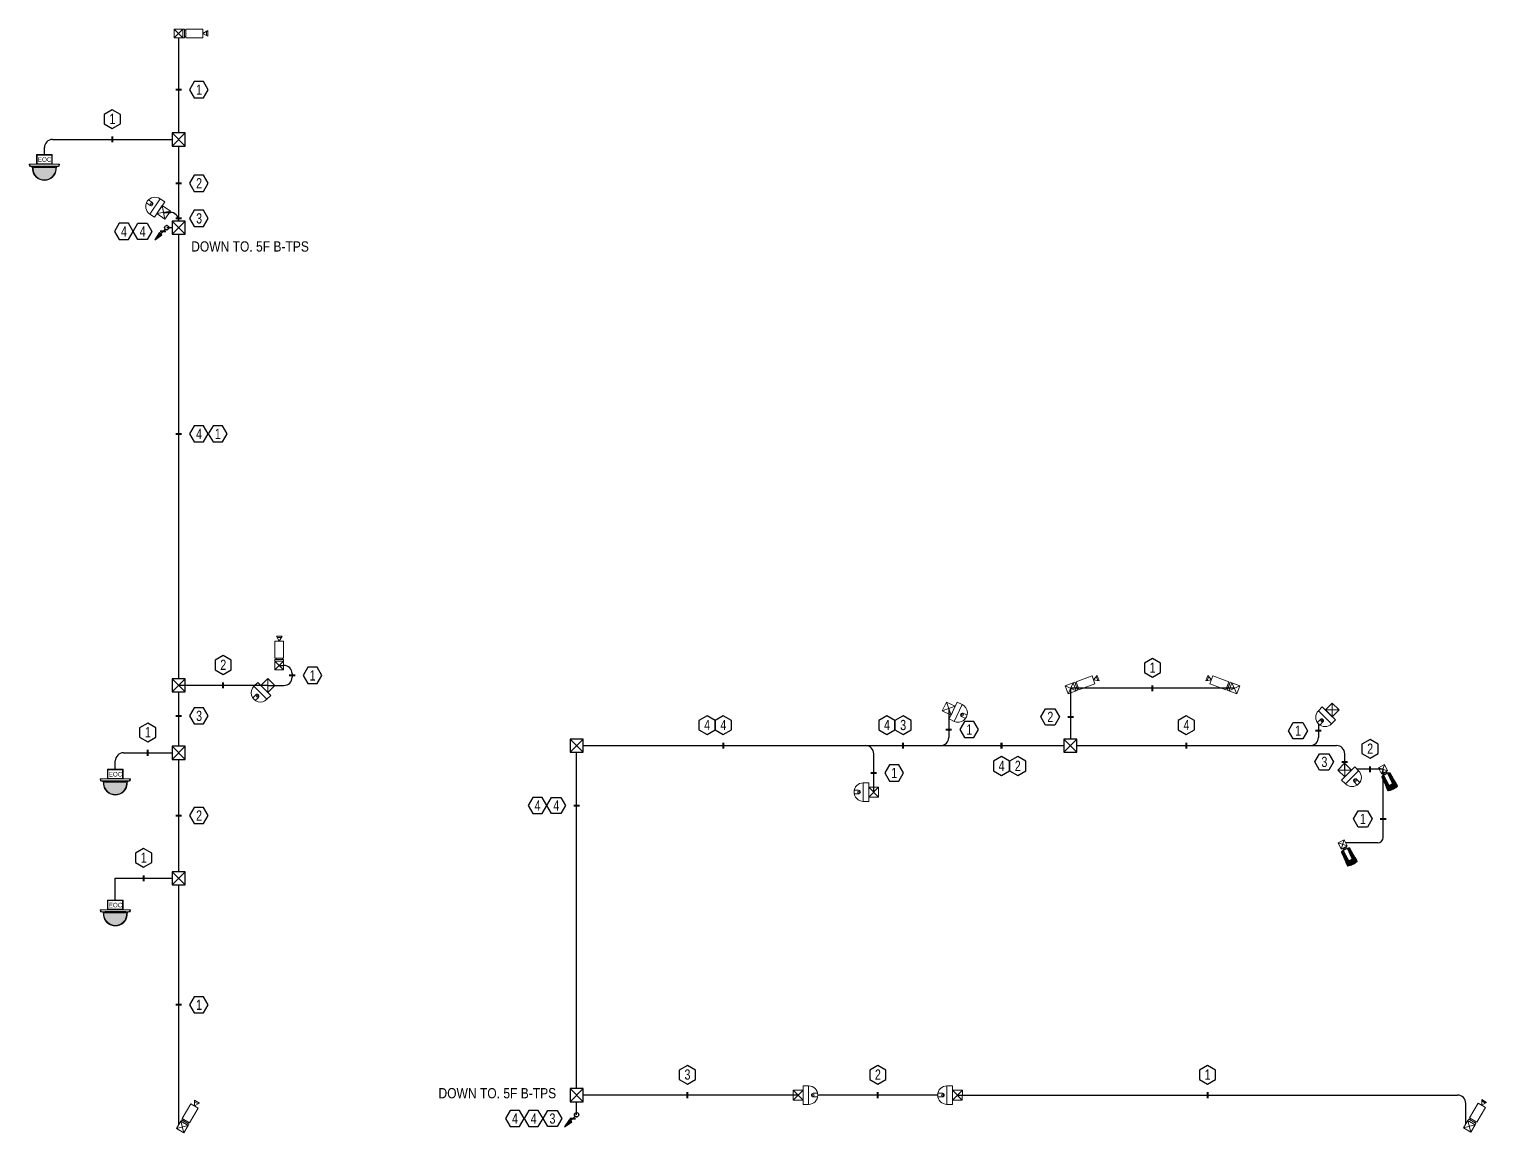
# Model space of a CAD drawing. Header units: millimetres. Extents: x 89860 to 502050, y -351975 to 882300.
# Drawn here: x 268070 to 321579, y 737710 to 778196 of the extents above; entities that cross this region are included whole.
import ezdxf
from ezdxf.enums import TextEntityAlignment as Align

# ---------------------------------------------------------------- set-up
doc = ezdxf.new("R2010")
doc.units = ezdxf.units.MM
doc.header["$LTSCALE"] = 150
doc.set_wipeout_variables(frame=1)
doc.layers.get('0').update_dxf_attribs({"lineweight": 0})
doc.layers.add('-----16 CCTV', color=3, linetype='Continuous', lineweight=0)
for name, color, linetype in [('-----17 CCTV Cable', 4, 'Continuous'), ('-----20 General Symbol', 3, 'Continuous'), ('-----29 Indicator', 1, 'Continuous'), ('-----30 Text', 2, 'Continuous')]:
    doc.layers.add(name, color=color, linetype=linetype)
doc.styles.add('ELEC', font='')
doc.styles.get('ELEC').set_extended_font_data('Dotum')

# ---------------------------------------------------------------- blocks, each defined once
blk = doc.blocks.new('Bullet Camera')
at = {"layer": '-----16 CCTV'}
blk.add_line((78, 1030), (-78, 1030), dxfattribs=at)
at = {"layer": '-----16 CCTV', "linetype": 'Continuous'}
for p, q in [((156, 156), (-156, -156)), ((156, -156), (-156, 156))]:
    blk.add_line(p, q, dxfattribs=at)
at = {"layer": '-----16 CCTV'}
for points in [[(0, 895), (104, 1075), (-104, 1075)], [(156, 895), (156, 271), (-156, 271), (-156, 895)], [(156, 156), (156, 218), (-156, 218), (-156, 156)], [(156, -156), (156, 156), (-156, 156), (-156, -156)], [(114, 218), (114, 271), (-114, 271), (-114, 218)]]:
    blk.add_lwpolyline(points, close=True, dxfattribs=at)
blk = doc.blocks.new('Dome Camera')
at = {"layer": '-----16 CCTV', "linetype": 'Continuous'}
for p, q in [((-180, 180), (180, -180)), ((180, 180), (-180, -180)), ((339, -180), (-339, -180)), ((-339, -180), (-339, -383)), ((-339, -383), (339, -383)), ((339, -383), (339, -180))]:
    blk.add_line(p, q, dxfattribs=at)
at = {"layer": '-----16 CCTV', "linetype": 'Continuous', "lineweight": 0}
for p, q in [((-339, -180), (339, -180)), ((-339, -383), (-339, -180)), ((339, -180), (339, -383)), ((-68, -553), (-68, -715)), ((68, -553), (68, -715))]:
    blk.add_line(p, q, dxfattribs=at)
at = {"layer": '-----16 CCTV', "linetype": 'Continuous'}
blk.add_lwpolyline([(180, 180), (-180, 180), (-180, -180), (180, -180)], close=True, dxfattribs=at)
blk.add_lwpolyline([(-68, -715), (-68, -553, -1), (68, -553), (68, -715)], format="xyb", dxfattribs=at)
at = {"layer": '-----16 CCTV', "linetype": 'Continuous', "lineweight": 0}
blk.add_circle((0, -553), 33.9, dxfattribs=at)
blk.add_circle((0, -553), 33.9, dxfattribs=at)
blk.add_arc((0, -383), 339, 180, 0, dxfattribs=at)
at = {"layer": '-----16 CCTV', "linetype": 'Continuous'}
blk.add_arc((0, -383), 339, 180, 0, dxfattribs=at)
blk = doc.blocks.new('ELEV Dome Camera')
at = {"layer": '-----16 CCTV'}
h = blk.add_hatch(dxfattribs=at)
h.set_pattern_fill('ANGLE', color=256)
h.set_pattern_definition([(0, (-2230.84, 69.3815), (0, 6.985), [5.08, -1.905]), (90, (-2230.84, 69.3815), (-6.985, 4e-16), [5.08, -1.905])])
h.paths.add_polyline_path([(-416, -541), (-423, -445), (380, -445), (410, -445), (410, -456), (422, -462), (416, -541, -0.933881)])
for p, q in [((-545, -428), (-558, -359)), ((558, -359), (-558, -359)), ((-545, -428), (-469, -450)), ((-525, -410), (-535, -359)), ((-525, -410), (-466, -428)), ((-469, -450), (469, -450)), ((-466, -428), (-412, -428)), ((-466, -428), (-389, -428)), ((380, -445), (-446, -445)), ((-446, -450), (-446, -445)), ((-444, -445), (-437, -543)), ((-423, -443), (-416, -541)), ((-389, -425), (389, -425)), ((-387, -471), (-389, -425)), ((-387, -471), (387, -471)), ((-380, -445), (446, -445)), ((387, -471), (389, -425)), ((454, -428), (389, -428)), ((434, -445), (397, -445)), ((410, -456), (410, -445)), ((422, -462), (410, -456)), ((466, -428), (412, -428)), ((466, -428), (412, -428)), ((412, -445), (444, -445)), ((412, -445), (444, -445)), ((422, -462), (416, -541)), ((427, -445), (427, -428)), ((444, -445), (437, -543)), ((446, -450), (446, -445)), ((446, -450), (446, -445)), ((525, -410), (466, -428)), ((545, -428), (469, -450)), ((525, -410), (535, -359)), ((545, -428), (558, -359))]:
    blk.add_line(p, q, dxfattribs=at)
at = {"layer": '-----16 CCTV', "linetype": 'Continuous'}
blk.add_line((-133, -359), (133, -359), dxfattribs=at)
at = {"layer": '-----16 CCTV'}
for points in [[(-288, 0), (288, 0), (288, -359), (-288, -359)], [(-269, -19), (269, -19), (269, -340), (-269, -340)]]:
    blk.add_lwpolyline(points, close=True, dxfattribs=at)
for radius in [438, 417]:
    blk.add_arc((0, -513), radius, 183.9163, 356.0837, dxfattribs=at)
at = {"layer": '-----16 CCTV', "style": 'ELEC'}
blk.add_text('EOC', height=167.1, dxfattribs=at).set_placement((8, -269), align=Align.CENTER)
blk = doc.blocks.new('BOX(CCTV)')
blk.add_wipeout([(-200, 200), (-200, -200), (200, -200), (200, 200)])
at = {"layer": '-----20 General Symbol'}
for p, q in [((200, 200), (-200, -200)), ((-200, 200), (200, -200))]:
    blk.add_line(p, q, dxfattribs=at)
blk.add_lwpolyline([(-200, 200), (200, 200), (200, -200), (-200, -200)], close=True, dxfattribs=at)
blk = doc.blocks.new('O01')
blk.add_hatch(color=256).paths.add_polyline_path([(-149, -218), (-218, -149), (-368, -368)])
blk.add_line((-46, -46), (-184, -184))
blk.add_lwpolyline([(-368, -368), (-149, -218), (-218, -149), (-368, -368)])
blk.add_circle((0, 0), 65)
for p in [(-65, 0), (-65, 0), (0, 65), (0, 65), (65, 0), (65, 0), (0, -65), (0, -65)]:
    blk.add_point(p)
blk = doc.blocks.new('Thermal Camera')
at = {"layer": '-----16 CCTV', "transparency": 33554687}
h = blk.add_hatch(dxfattribs=at)
h.set_pattern_fill('ANSI38', color=256, scale=4, angle=368)
h.set_pattern_definition([(53, (129637.524, 55285.349), (-10.142671, 7.6430508), []), (143, (129637.524, 55285.349), (-27.9283927, 5.1434306), [31.75, -19.05])])
h.paths.add_polyline_path([(871, -222), (881, -216), (904, -120), (908, -62), (910, -9), (910, 0), (910, 9), (908, 62), (904, 120), (881, 216), (871, 222), (715, 218), (682, 208), (266, 187), (252, 181, 0.095066), (218, 94, -0.002871), (687, 95, -0.395185), (713, 70), (713, 0), (713, -70, -0.394589), (687, -95, -0.002872), (218, -94, 0.095066), (252, -181), (266, -187), (682, -208), (715, -218)])
at = {"layer": '-----16 CCTV'}
for p, q in [((-138, 138), (-138, -138)), ((138, 138), (-138, 138)), ((-138, -138), (138, 138)), ((-138, 138), (138, -138)), ((138, 138), (138, -138)), ((216, 53), (218, 86)), ((216, 53), (232, 44)), ((232, 0), (232, 44)), ((266, 187), (252, 181)), ((682, 208), (266, 187)), ((680, 78), (687, 95)), ((682, 208), (715, 218)), ((695, 62), (713, 70)), ((709, 0), (709, 69)), ((713, 0), (713, 70)), ((715, 218), (871, 222)), ((881, 216), (871, 222)), ((881, 216), (904, 120)), ((904, 120), (908, 62)), ((908, 62), (910, 9)), ((910, 9), (910, 0)), ((-138, -138), (138, -138)), ((216, -53), (232, -44)), ((216, -53), (218, -86)), ((232, 0), (232, -44)), ((266, -187), (252, -181)), ((682, -208), (266, -187)), ((680, -78), (687, -95)), ((682, -208), (715, -218)), ((695, -62), (713, -70)), ((709, 0), (709, -69)), ((713, 0), (713, -70)), ((715, -218), (871, -222)), ((881, -216), (871, -222)), ((881, -216), (904, -120)), ((904, -120), (908, -62)), ((908, -62), (910, -9)), ((910, -9), (910, 0))]:
    blk.add_line(p, q, dxfattribs=at)
at = {"layer": '-----16 CCTV', "lineweight": 13}
for p, q in [((138, -111), (138, 111)), ((218, 94), (218, 86)), ((218, 86), (680, 78)), ((695, 62), (695, 0)), ((218, -86), (680, -78)), ((218, -94), (218, -86)), ((695, -62), (695, 0))]:
    blk.add_line(p, q, dxfattribs=at)
for points in [[(138, 111), (138, 111)], [(151, 59), (151, 59)], [(151, 59), (151, 59)], [(159, 67), (159, -66)], [(217, 75), (165, 72), (165, -72), (217, -75)], [(208, 0), (208, 17)], [(208, 0), (208, -17)], [(217, 26), (232, 27)], [(151, -58), (151, -58)], [(217, -26), (232, -27)]]:
    blk.add_lwpolyline(points, dxfattribs=at)
blk.add_lwpolyline([(151, -59), (151, 59), (151, -58)], close=True, dxfattribs=at)
blk.add_lwpolyline([(151, -51, -0.298179), (157, -57), (157, 58)], format="xyb", dxfattribs=at)
for centre, radius, start, end in [((-200, 0), 356, 9.4628, 18.10039), ((149, 59), 8.39, 286.66509, 351.98602), ((170, 60), 13.2, 112.14996, 191.03428), ((217, 17), 9.34, 92.10396, 179.99455), ((463, 48), 250, 147.67125, 169.39345), ((538, -40708), 40804, 89.79124, 90.44929), ((304, -70229), 70321, 89.68911, 90.06973), ((-169, -8), 324, 341.4623, 350.9745), ((173, -59), 15.9, 172.87498, 240.25512), ((217, -17), 9.34, 180.00545, 267.89604), ((304, 70229), 70321, 269.93027, 270.31089), ((463, -48), 250, 190.60655, 212.32875), ((538, 40708), 40804, 269.55071, 270.20876)]:
    blk.add_arc(centre, radius, start, end, dxfattribs=at)
at = {"layer": '-----16 CCTV'}
for centre, radius, start, end in [((678, 61), 17, 3.87128, 82.4335), ((685, 67), 24.1, 4.13471, 89.12052), ((687, 69), 26.3, 3.65655, 89.90932), ((678, -61), 17, 277.5665, 356.12872), ((685, -67), 24.1, 270.87948, 355.86529), ((687, -69), 26.3, 270.09068, 356.34345)]:
    blk.add_arc(centre, radius, start, end, dxfattribs=at)

msp = doc.modelspace()

# ---------------------------------------------------------------- linework, layer by layer
at = {"layer": '-----17 CCTV Cable'}
for p, q in [((273856, 778040), (273850, 778040)), ((273550, 777884), (273550, 774390)), ((268628, 773597), (268628, 773850)), ((268928, 774150), (273310, 774150)), ((273550, 773910), (273550, 771176)), ((273001, 771476), (273250, 771476)), ((273550, 771176), (273550, 754363)), ((273116, 770915), (273550, 770915)), ((277244, 754856, 0), (277416, 754856, 0)), ((277716, 754556, 0), (277716, 754423, 0)), ((273550, 754123), (273550, 751890)), ((276823, 754123), (277416, 754123)), ((312281, 754019), (306273, 754019)), ((306273, 754019), (306273, 751915, 0)), ((301804, 753274), (301804, 752215)), ((315364, 752710), (315364, 752215, 0)), ((288150, 739092), (288150, 751915)), ((288150, 751915), (298750, 751915)), ((298750, 751915), (301504, 751915)), ((301504, 751915, 0), (305973, 751915, 0)), ((305973, 751915, 0), (315064, 751915, 0)), ((315064, 751915, 0), (316028, 751915, 0)), ((271230, 751050), (271230, 751350)), ((271530, 751650), (273310, 751650)), ((273550, 751410), (273550, 747290)), ((299050, 750208), (299050, 751615)), ((316328, 751018), (316328, 751615, 0)), ((317736, 751049), (316779, 751048)), ((317736, 751049), (317736, 751049)), ((317738, 748545), (317742, 751049)), ((317538, 748345), (316368, 748345)), ((271230, 746250), (271230, 747050)), ((271230, 747050), (273310, 747050)), ((273550, 746810), (273550, 738003)), ((296278, 739092), (288150, 739092)), ((288150, 738372), (288150, 739092)), ((301400, 739093), (297000, 739092)), ((302122, 739092), (320472, 739092)), ((320772, 738039), (320772, 738792))]:
    msp.add_line(p, q, dxfattribs=at)
for centre, radius, start, end in [((268928, 773850), 300, 90, 180), ((273250, 771176, 0), 300, 0, 90), ((277416, 754556, 0), 300, 0, 90), ((277416, 754423, 0), 300, 270, 0), ((298750, 751615), 300, 0, 90), ((301504, 752215, 0), 300, 270, 0), ((315064, 752215, 0), 300, 270, 0), ((316028, 751615, 0), 300, 0, 90), ((271530, 751350), 300, 90, 180), ((317538, 748545, 0), 200, 270, 359.9083), ((320472, 738792), 300, 0, 90)]:
    msp.add_arc(centre, radius, start, end, dxfattribs=at)
at = {"layer": '-----29 Indicator', "elevation": 0}
for points in [[(273439, 775975, 74.1, 74.1, 0), (273661, 775975, 0, 0, 0), (273955, 775975, 0, 0, 0)], [(271119, 774039, 74.1, 74.1, 0), (271119, 774261, 0, 0, 0), (271119, 774555, 0, 0, 0)], [(273439, 772543, 74.1, 74.1, 0), (273661, 772543, 0, 0, 0), (273955, 772543, 0, 0, 0)], [(273439, 763350, 74.1, 74.1, 0), (273661, 763350, 0, 0, 0), (273955, 763350, 0, 0, 0)], [(275186, 754011, 74.1, 74.1, 0), (275186, 754234, 0, 0, 0), (275186, 754528, 0, 0, 0)], [(277605, 754489, 74.1, 74.1, 0), (277828, 754489, 0, 0, 0), (278122, 754489, 0, 0, 0)], [(309277, 753908, 74.1, 74.1, 0), (309277, 754130, 0, 0, 0), (309277, 754425, 0, 0, 0)], [(273439, 753006, 74.1, 74.1, 0), (273661, 753006, 0, 0, 0), (273955, 753006, 0, 0, 0)], [(306385, 752967, 74.1, 74.1, 0), (306162, 752967, 0, 0, 0), (305868, 752967, 0, 0, 0)], [(293531, 751804, 74.1, 74.1, 0), (293531, 752026, 0, 0, 0), (293531, 752320, 0, 0, 0)], [(300127, 751804, 74.1, 74.1, 0), (300127, 752026, 0, 0, 0), (300127, 752320, 0, 0, 0)], [(301692, 752505, 74.1, 74.1, 0), (301915, 752505, 0, 0, 0), (302209, 752505, 0, 0, 0)], [(310519, 751804, 74.1, 74.1, 0), (310519, 752026, 0, 0, 0), (310519, 752320, 0, 0, 0)], [(315476, 752462, 74.1, 74.1, 0), (315253, 752462, 0, 0, 0), (314959, 752462, 0, 0, 0)], [(272420, 751539, 74.1, 74.1, 0), (272420, 751761, 0, 0, 0), (272420, 752055, 0, 0, 0)], [(303739, 752026, 74.1, 74.1, 0), (303739, 751804, 0, 0, 0), (303739, 751510, 0, 0, 0)], [(316439, 751317, 74.1, 74.1, 0), (316217, 751317, 0, 0, 0), (315922, 751317, 0, 0, 0)], [(317258, 750937, 74.1, 74.1, 0), (317258, 751159, 0, 0, 0), (317258, 751454, 0, 0, 0)], [(298939, 750911, 74.1, 74.1, 0), (299161, 750911, 0, 0, 0), (299455, 750911, 0, 0, 0)], [(288261, 749715, 74.1, 74.1, 0), (288039, 749715, 0, 0, 0), (287745, 749715, 0, 0, 0)], [(273439, 749350, 74.1, 74.1, 0), (273661, 749350, 0, 0, 0), (273955, 749350, 0, 0, 0)], [(317851, 749224, 74.1, 74.1, 0), (317628, 749224, 0, 0, 0), (317334, 749224, 0, 0, 0)], [(272270, 746939, 74.1, 74.1, 0), (272270, 747161, 0, 0, 0), (272270, 747455, 0, 0, 0)], [(273439, 742406, 74.1, 74.1, 0), (273661, 742406, 0, 0, 0), (273955, 742406, 0, 0, 0)], [(292214, 738981, 74.1, 74.1, 0), (292214, 739203, 0, 0, 0), (292214, 739497, 0, 0, 0)], [(299200, 738981, 74.1, 74.1, 0), (299200, 739204, 0, 0, 0), (299200, 739498, 0, 0, 0)], [(311297, 738981, 74.1, 74.1, 0), (311297, 739203, 0, 0, 0), (311297, 739497, 0, 0, 0)], [(288123, 738234, 74.1, 74.1, 0), (287901, 738234, 0, 0, 0), (287607, 738234, 0, 0, 0)]]:
    msp.add_lwpolyline(points, format="xyseb", dxfattribs=at)
for points in [[(274471, 776272), (274127, 776272), (273955, 775975), (274127, 775678), (274471, 775678), (274642, 775975), (274471, 776272)], [(270822, 775071), (270822, 774727), (271119, 774555), (271416, 774727), (271416, 775071), (271119, 775242), (270822, 775071)], [(274471, 772840), (274127, 772840), (273955, 772543), (274127, 772246), (274471, 772246), (274642, 772543), (274471, 772840)], [(271714, 771075), (271371, 771075), (271199, 770777), (271371, 770480), (271714, 770480), (271886, 770777), (271714, 771075)], [(272058, 771075), (272401, 771075), (272573, 770777), (272401, 770480), (272058, 770480), (271886, 770777), (272058, 771075)], [(274471, 763647), (274127, 763647), (273955, 763350), (274127, 763053), (274471, 763053), (274642, 763350), (274471, 763647)], [(275157, 763647), (274814, 763647), (274642, 763350), (274814, 763053), (275157, 763053), (275329, 763350), (275157, 763647)], [(274889, 755043), (274889, 754700), (275186, 754528), (275484, 754700), (275484, 755043), (275186, 755215), (274889, 755043)], [(308980, 754940), (308980, 754596), (309277, 754425), (309575, 754596), (309575, 754940), (309277, 755111), (308980, 754940)], [(278637, 754787), (278294, 754787), (278122, 754489), (278294, 754192), (278637, 754192), (278809, 754489), (278637, 754787)], [(274471, 753304), (274127, 753304), (273955, 753006), (274127, 752709), (274471, 752709), (274642, 753006), (274471, 753304)], [(293234, 752492), (293234, 752836), (292936, 753007), (292639, 752836), (292639, 752492), (292936, 752320), (293234, 752492)], [(293234, 752836), (293234, 752492), (293531, 752320), (293829, 752492), (293829, 752836), (293531, 753007), (293234, 752836), (293234, 752836)], [(299829, 752492), (299829, 752836), (299532, 753007), (299234, 752836), (299234, 752492), (299532, 752320), (299829, 752492)], [(299829, 752836), (299829, 752492), (300127, 752320), (300424, 752492), (300424, 752836), (300127, 753007), (299829, 752836), (299829, 752836)], [(305353, 753264), (305696, 753264), (305868, 752967), (305696, 752670), (305353, 752670), (305181, 752967), (305353, 753264)], [(310221, 752836), (310221, 752492), (310519, 752320), (310816, 752492), (310816, 752836), (310519, 753007), (310221, 752836)], [(272123, 752571), (272123, 752227), (272420, 752055), (272717, 752227), (272717, 752571), (272420, 752742), (272123, 752571)], [(302724, 752802), (302381, 752802), (302209, 752505), (302381, 752208), (302724, 752208), (302896, 752505), (302724, 752802)], [(314444, 752760), (314787, 752760), (314959, 752462), (314787, 752165), (314444, 752165), (314272, 752462), (314444, 752760)], [(316960, 751969), (316960, 751625), (317258, 751454), (317555, 751625), (317555, 751969), (317258, 752140), (316960, 751969)], [(304036, 750994), (304036, 751338), (303739, 751510), (303441, 751338), (303441, 750994), (303739, 750823), (304036, 750994), (304036, 750994)], [(304631, 750994), (304631, 751338), (304333, 751510), (304036, 751338), (304036, 750994), (304333, 750823), (304631, 750994)], [(315407, 751614), (315751, 751614), (315922, 751317), (315751, 751019), (315407, 751019), (315235, 751317), (315407, 751614)], [(299971, 751209), (299627, 751209), (299455, 750911), (299627, 750614), (299971, 750614), (300142, 750911), (299971, 751209)], [(286886, 750012), (286543, 750012), (286371, 749715), (286543, 749418), (286886, 749418), (287058, 749715), (286886, 750012)], [(287229, 750012), (287573, 750012), (287745, 749715), (287573, 749418), (287229, 749418), (287058, 749715), (287229, 750012)], [(274471, 749647), (274127, 749647), (273955, 749350), (274127, 749053), (274471, 749053), (274642, 749350), (274471, 749647)], [(316819, 749521), (317162, 749521), (317334, 749224), (317162, 748926), (316819, 748926), (316647, 749224), (316819, 749521)], [(271973, 747971), (271973, 747627), (272270, 747455), (272567, 747627), (272567, 747971), (272270, 748142), (271973, 747971)], [(274471, 742704), (274127, 742704), (273955, 742406), (274127, 742109), (274471, 742109), (274642, 742406), (274471, 742704)], [(291917, 740013), (291917, 739669), (292214, 739497), (292511, 739669), (292511, 740013), (292214, 740184), (291917, 740013)], [(298903, 740013), (298903, 739670), (299200, 739498), (299497, 739670), (299497, 740013), (299200, 740185), (298903, 740013)], [(310999, 740013), (310999, 739669), (311297, 739497), (311594, 739669), (311594, 740013), (311297, 740184), (310999, 740013)], [(286061, 738532), (285718, 738532), (285546, 738234), (285718, 737937), (286061, 737937), (286233, 738234), (286061, 738532)], [(286748, 738532), (286405, 738532), (286233, 738234), (286405, 737937), (286748, 737937), (286920, 738234), (286748, 738532)], [(287092, 738532), (287435, 738532), (287607, 738234), (287435, 737937), (287092, 737937), (286920, 738234), (287092, 738532)]]:
    msp.add_lwpolyline(points, close=True, dxfattribs=at)

# ---------------------------------------------------------------- block references
at = {"layer": '-----16 CCTV', "color": 3}
for p, rotation in [((273550, 778040), 270), ((306273, 754019), 290.0000000000001), ((320900, 737950), 329.5895721080709), ((273685, 737924), 329.5895721080709)]:
    msp.add_blockref('Bullet Camera', p, dxfattribs=dict(at, rotation=rotation))
at = {"layer": '-----16 CCTV', "color": 6, "lineweight": -3}
for p in [(268628, 773597), (271230, 751050), (271230, 746250)]:
    msp.add_blockref('ELEV Dome Camera', p, dxfattribs=at)
at = {"layer": '-----16 CCTV'}
for p, rotation in [((273001, 771476), 235.8450351181425), ((276823, 754123), 315), ((301804, 753274), 64.97988329712433), ((299050, 750208), 269.9595080638851), ((302122, 739092), 269.9595080638851)]:
    msp.add_blockref('Dome Camera', p, dxfattribs=dict(at, rotation=rotation))
at = {"layer": '-----16 CCTV', "color": 3}
msp.add_blockref('Bullet Camera', (277244, 754856), dxfattribs=at)
at = {"layer": '-----16 CCTV', "color": 3, "xscale": -1, "rotation": 70}
msp.add_blockref('Bullet Camera', (312281, 754019), dxfattribs=at)
at = {"layer": '-----16 CCTV', "xscale": -1}
for p, rotation in [((315873, 753222), 315.2022195962348), ((316328, 751018), 45.20221959622781), ((296278, 739092), 90.0404919361149)]:
    msp.add_blockref('Dome Camera', p, dxfattribs=dict(at, rotation=rotation))
at = {"layer": '-----16 CCTV', "color": 3, "xscale": -0.9023765432099208, "yscale": 0.9023765432099208, "zscale": 0.9023765432099208, "rotation": 116.8080843964241}
for p in [(317736, 751049), (316256, 748289)]:
    msp.add_blockref('Thermal Camera', p, dxfattribs=at)
at = {"layer": '-----20 General Symbol', "xscale": 1.199999999953434, "yscale": 1.199999999953434, "zscale": 1.199999999953434}
for p in [(273116, 770915), (288150, 738372)]:
    msp.add_blockref('O01', p, dxfattribs=at)

# ---------------------------------------------------------------- texts
at = {"layer": '-----30 Text', "transparency": 33554687, "style": 'ELEC', "width": 0.8}
for s, p in [('1', (274303, 775975)), ('1', (271123, 774905)), ('2', (274303, 772543)), ('3', (274303, 771255)), ('4', (271547, 770777)), ('4', (272234, 770777)), ('4', (274303, 763350)), ('1', (274990, 763350)), ('2', (275190, 754878)), ('1', (278469, 754489)), ('1', (309281, 754774)), ('3', (274303, 753006)), ('2', (305529, 752967, 0)), ('1', (272424, 752405)), ('4', (292940, 752670)), ('4', (293535, 752670)), ('4', (299536, 752670)), ('3', (300131, 752670)), ('1', (302556, 752505)), ('4', (310523, 752670, 0)), ('1', (314619, 752462, 0)), ('2', (317262, 751803)), ('4', (303742, 751172, 0)), ('2', (304337, 751172, 0)), ('3', (315583, 751317, 0)), ('1', (299803, 750911)), ('4', (286718, 749715)), ('4', (287405, 749715)), ('2', (274303, 749350)), ('1', (316994, 749224)), ('1', (272274, 747805)), ('1', (274303, 742406)), ('3', (292218, 739847)), ('2', (299204, 739847)), ('1', (311301, 739847)), ('4', (285893, 738234)), ('4', (286580, 738234)), ('3', (287267, 738234))]:
    msp.add_text(s, height=375, dxfattribs=at).set_placement(p, align=Align.MIDDLE_CENTER)
at = {"layer": '-----30 Text', "style": 'ELEC', "width": 0.9}
msp.add_text('DOWN TO. 5F B-TPS', height=375, dxfattribs=at).set_placement((285244, 739164), align=Align.MIDDLE)

# ---------------------------------------------------------------- next in the draw order: block references
at = {"layer": '-----20 General Symbol', "lineweight": 0, "extrusion": (0, 0, -1), "xscale": 1.2, "yscale": 1.2, "zscale": -1.2}
for p in [(-273550, 774150), (-273550, 770915), (-273550, 754123), (-273550, 751650), (-288150, 751915), (-306268, 751915, 0), (-273550, 747050), (-288150, 739092)]:
    msp.add_blockref('BOX(CCTV)', p, dxfattribs=at)

# ---------------------------------------------------------------- next in the draw order: linework, layer by layer
at = {"layer": '-----17 CCTV Cable'}
msp.add_line((276823, 754123), (273550, 754123), dxfattribs=at)
at = {"layer": '-----29 Indicator', "elevation": 0}
for points in [[(273439, 771255, 74.1, 74.1, 0), (273661, 771255, 0, 0, 0), (273955, 771255, 0, 0, 0)], [(273090, 770777, 74.1, 74.1, 0), (272867, 770777, 0, 0, 0), (272573, 770777, 0, 0, 0)]]:
    msp.add_lwpolyline(points, format="xyseb", dxfattribs=at)
msp.add_lwpolyline([(274471, 771552), (274127, 771552), (273955, 771255), (274127, 770958), (274471, 770958), (274642, 771255), (274471, 771552)], close=True, dxfattribs=at)

# ---------------------------------------------------------------- next in the draw order: texts
at = {"layer": '-----30 Text', "style": 'ELEC', "width": 0.9}
msp.add_text('DOWN TO. 5F B-TPS', height=375, dxfattribs=at).set_placement((276172, 770225), align=Align.MIDDLE)

doc.saveas('drawing.dxf')
